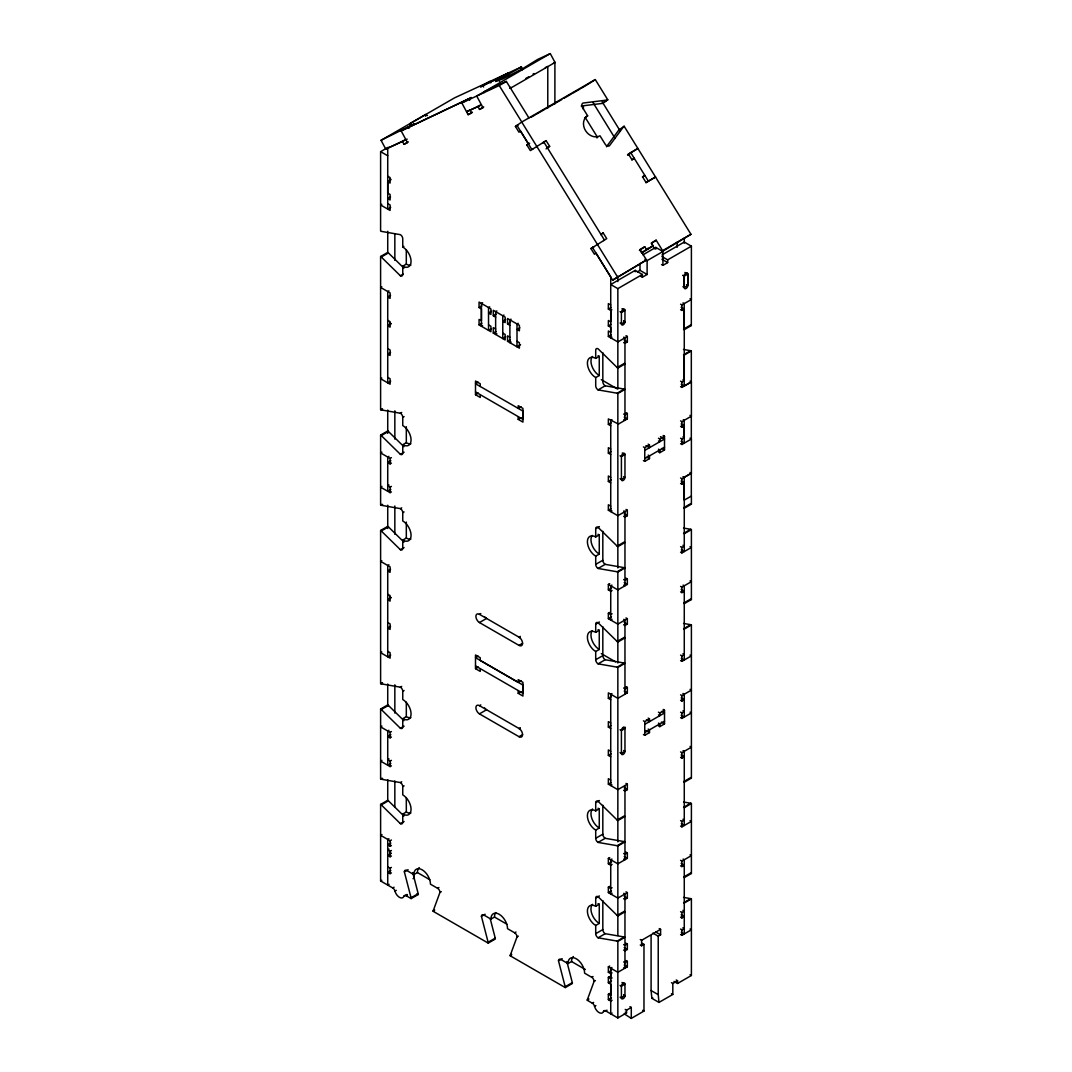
<?xml version="1.0" encoding="UTF-8"?>
<svg xmlns="http://www.w3.org/2000/svg" width="1072" height="1072" viewBox="0 0 1072 1072"><rect width="100%" height="100%" fill="white"/><g stroke="black" fill="none" stroke-linecap="round" stroke-linejoin="round"><path stroke-width="1.5" d="M547.779 107.977L547.779 66.424L545.34 67.563M554.894 103.863L554.907 62.323M583.369 109.223L583.369 106.262M612.072 1000.283L610.732 1001.047L608.36 999.68L608.36 994.2L610.759 995.58L610.759 984.176L608.36 982.783L608.36 977.302L610.732 978.682L610.732 973.657L612.072 972.88M617.847 281.561L617.847 276.295M684.204 386L684.204 355.087L691.319 350.986L691.319 381.887L684.204 386L681.229 384.285M691.319 299.436L691.319 325.553L684.204 329.653L684.204 303.55L683.011 302.867M677.156 247.324L677.182 242.071M684.284 243.21L684.298 237.957M490.226 918.717L495.237 938.147A3.35 1.943 60 0 1 495.331 938.992L488.216 943.105L433.182 911.321A3.35 1.943 60 0 1 433.276 910.597L439.962 892.413L441.289 891.636M566.874 961.597L572.301 982.649A3.35 1.943 60 0 1 572.394 983.48L565.279 987.593L510.245 955.822A3.35 1.943 60 0 1 510.339 955.085L517.026 936.901L518.352 936.137M607.06 1010.172L605.734 1010.95A3.35 1.943 60 0 0 603.496 1011.486A6.713 3.873 60 0 1 599.02 1012.544A6.713 3.873 60 0 1 594.545 1006.313A3.35 1.943 60 0 0 592.307 1003.191L587.309 1000.31A3.35 1.93 60 0 1 587.402 999.586L594.089 981.389L595.416 980.625M606.444 146.757L618.772 130.127A3.363 2.747 54.8 0 1 619.375 129.618L620.232 130.998M546.077 148.874L549.641 146.355L546.117 140.66L530.332 150.576L526.808 144.867L528.389 143.755L520.55 131.065L518.955 132.191L515.431 126.483L521.783 122.007L499.23 85.532L461.831 102.952L471.318 97.472L465.422 100.473M528.107 118.456L528.898 117.907L506.346 81.432L483.794 91.857L484.182 92.594M581.198 106.034L602.263 103.421A3.363 2.747 54.8 0 0 603.013 103.153L607.77 99.79L595.282 79.583L586.491 85.17M543.008 142.549L543.799 141.986L604.394 239.981L603.603 240.543M542.539 143.166L546.117 140.66M602.263 103.421L607.02 100.058A3.363 2.747 54.8 0 0 607.77 99.79M584.535 117.974A11.738 9.581 54.8 0 1 585.258 117.505L587.644 115.83L582.351 107.28A3.35 2.734 54.8 0 1 582.967 103.059L607.02 100.058M618.772 130.127L624.145 126.255L690.958 234.299L662.174 251.531M627.522 154.81L637.813 148.459L637.023 149.021M631.931 159.996L634.302 158.308L631.931 159.688L628.406 153.979L637.894 148.499M642.503 177.094L644.888 175.419L642.517 176.786L646.041 182.495L655.528 177.014M645.947 182.749L655.448 176.974L654.657 177.523M600.816 234.621L603.188 232.946L606.725 238.654L590.927 248.57L594.451 254.265L596.045 253.153L610.732 276.898L610.732 337.841L611.924 337.144M639.394 250.473L644.754 246.761L646.523 249.615L641.538 252.617M690.958 234.299L662.617 250.66L656.144 240.182L651.387 243.545L654.617 248.784M641.753 252.965L653.156 245.783L651.401 242.929L656.144 240.182M593.647 246.801L592.468 247.485L612.648 280.127L646.496 259.973L640.011 249.495L644.754 246.761M646.496 259.973L612.648 280.127M527.799 77.318L528.684 76.769M533.079 74.062L533.95 73.526M407.172 139.132L385.813 149.155L381.042 140.298L425.678 114.53L427.46 115.562M390.69 207.365L387.729 209.08L387.729 148.15L402.415 141.357L403.997 144.305L407.521 142.683L401.169 130.878L468.893 98.745L469.683 100.219M411.876 125.223L414.248 123.856L381.042 140.298M483.619 86.993L482.829 85.519L489.944 81.418L490.735 82.892M490.025 81.459L480.524 86.939L507.646 73.311M520.804 67.281L521.407 66.946L522.774 69.479M401.169 130.878L468.893 98.745M510.218 88.333L555.028 62.457L550.271 53.6L476.718 96.065L483.016 107.776L479.492 109.411L477.911 106.45L470.059 110.081L471.653 113.029L468.129 114.664L461.777 102.858M403.916 268.134L388.399 252.912A3.35 1.943 60 0 0 387.729 252.402L380.6 256.516A3.35 1.943 60 0 1 381.284 257.025L400.379 275.759A3.35 1.943 60 0 0 402.75 274.392L402.75 266.178A11.738 6.78 60 0 0 411.058 261.38A11.738 6.78 60 0 0 402.75 247.002L402.75 238.775A3.35 1.943 60 0 0 400.379 234.674L381.284 231.364A3.35 1.943 60 0 1 380.6 231.083L380.614 151.661L388.265 147.239M385.813 149.155L387.984 147.896M402.415 141.357L405.256 139.708M499.23 85.532L506.346 81.432M403.997 144.305L408.271 141.839M470.152 109.746L466.588 111.81L481.489 104.922M477.911 106.45L480.752 104.815M509.669 87.85L510.781 87.288M468.129 114.664L472.39 112.198M479.492 109.411L483.767 106.945M390.57 196.94L387.729 198.575L390.101 199.955L390.101 194.474L387.702 193.094L387.702 181.677L390.811 179.882M595.282 79.583L521.729 122.047L617.418 276.764M530.761 117.438L535.357 114.784M536.509 114.128L544.549 109.478M545.702 108.821L561.782 99.535M564.086 98.209L570.974 94.229M572.126 93.559L580.18 88.909M581.319 88.252L586.036 85.438M515.431 126.483L518.285 124.848M381.793 204.283L380.614 204.98L390.101 210.447L390.101 204.966L387.729 203.6M526.808 144.867L529.648 143.233M533.052 148.807L531.859 149.49L516.972 125.411M547.269 147.722L549.641 146.355M381.284 257.025L388.399 252.912M402.75 247.002L403.863 246.359M402.75 266.178L406.301 264.114A11.738 6.78 60 0 0 410.884 265.173M400.379 275.759L403.219 274.11M381.793 286.733L380.6 287.43L390.101 292.897L390.101 298.378L387.729 297.011L390.57 295.363M388.908 290.847L387.729 291.53L387.729 382.851L390.69 381.136M627.79 154.944L630.014 153.658M391.28 323.717L387.729 325.781L390.101 327.148L390.101 321.667L387.729 320.3M390.57 352.447L387.729 354.082L390.101 355.448L390.101 349.981L387.729 348.601M600.816 234.312L603.188 232.946M482.601 302.733L481.408 303.416L481.408 326.25L482.601 325.566M491.405 311.376L488.551 313.024L490.922 314.391L490.922 308.91L479.063 302.063L479.063 307.543L481.904 305.895M489.716 306.847L488.524 307.53L488.524 330.35L491.499 328.648M590.927 248.57L593.781 246.922M496.832 310.947L495.639 311.644L495.639 334.464L496.832 333.781M381.793 378.054L380.614 378.738L390.101 384.218L390.101 378.738L387.729 377.371M505.636 319.59L502.781 321.238L505.153 322.605L505.153 317.124L493.294 310.277L493.294 315.758L496.148 314.123M479.063 307.543L481.435 308.91L481.435 320.783L479.063 319.416L479.063 324.896L481.904 323.248M503.947 315.061L502.768 315.744L502.768 338.578L505.729 336.863M511.063 319.175L509.883 319.858L509.883 342.678L511.063 341.995M519.866 327.818L517.026 329.452L519.397 330.833L519.397 325.352L507.538 318.505L507.538 323.972L510.379 322.337M495.666 328.997L493.294 327.63L493.294 333.111L496.148 331.462M518.178 323.275L516.999 323.958L516.999 346.792L520.55 344.742M646.523 249.615L653.156 245.783M642.959 254.814L655.809 247.404L662.925 251.505L662.925 265.347L661.585 264.57M380.6 256.516L380.614 409.651L381.94 408.874M380.614 409.651A3.35 1.943 60 0 0 381.284 409.919L382.624 409.156M644.888 259.357L647.113 260.643L662.925 251.505M509.91 337.224L507.538 335.844L507.538 341.325L510.379 339.69M642.369 274.472L635.24 270.358L610.732 284.522L617.847 288.623L642.369 274.472L642.369 277.206L641.029 276.442M662.04 254.895L684.271 242.058L691.4 246.171L691.4 299.49L681.899 304.957L680.573 304.193M637.317 271.899L639.997 270.358L647.113 274.472L647.113 260.643M381.284 409.919L400.379 413.229L401.705 412.465M661.893 256.53L667.668 259.866L691.4 246.171M642.369 277.206L647.113 274.472M662.925 265.347L667.668 262.6L667.668 259.866M403.916 446.702L388.399 431.48A3.35 1.943 60 0 0 387.729 430.971L380.614 435.085A3.35 1.943 60 0 1 381.284 435.58L400.379 454.327A3.35 1.943 60 0 0 402.75 452.96L402.75 444.733A11.738 6.78 60 0 0 411.058 439.935A11.738 6.78 60 0 0 402.75 425.557L402.75 417.343L404.09 416.566M381.284 435.58L388.399 431.48M478.233 382.181L475.526 383.749L522.975 411.139L522.975 419.366L475.526 391.963M610.732 304.957L608.36 303.59L608.36 309.071L611.201 307.423M608.36 309.071L610.759 310.451L611.871 309.808M480.243 386.496L480.243 383.763L475.499 381.016L475.499 394.724L478.353 393.076M683.011 275.464L684.204 276.147L687.755 274.097A2.519 1.447 -60 0 0 686.053 272.998A2.519 1.447 -60 0 0 684.271 276.08L684.271 287.484A2.519 1.447 -60 0 0 686.053 288.515A2.519 1.447 -60 0 0 687.835 285.433L687.835 274.017L685.611 272.73M621.412 312.488L624.963 310.438A2.519 1.447 -60 0 0 623.194 309.285A2.519 1.447 -60 0 0 621.412 312.367L621.412 323.905L624.963 321.855L624.963 310.317L622.001 308.723M381.94 452.156L380.614 452.933L390.101 458.414L391.427 457.637M402.75 444.733L406.315 442.682A11.738 6.78 60 0 0 410.884 443.741M610.759 310.451L610.759 321.868L608.36 320.488L608.36 325.968L611.201 324.32M388.908 456.364L387.729 457.047L387.729 491.284L390.838 489.489M400.379 454.327L404.09 452.183M390.838 460.719L387.729 462.528L390.101 463.895L391.427 463.117M608.36 325.968L610.732 327.335L610.732 332.36L608.36 330.98L608.36 336.461L611.201 334.826M623.636 342.544L624.963 343.308L627.334 341.941L627.334 336.461L617.847 341.941L608.36 336.461M595.71 377.572A11.738 6.78 60 0 1 587.402 363.194A11.738 6.78 60 0 1 595.71 358.396L599.261 356.346L599.261 375.522L595.71 377.572L595.71 385.799A3.35 1.943 60 0 0 598.082 389.9L617.164 393.21A3.363 1.943 60 0 1 617.847 393.491L624.963 389.377A3.363 1.943 60 0 0 624.293 389.096L605.198 385.799L598.082 389.9M680.573 309.674L681.899 310.438L684.271 309.071L684.271 380.56L681.899 381.94L680.573 381.163M381.94 486.407L380.614 487.17L390.101 492.651L391.427 491.887M521.059 406.77L518.205 408.419L518.205 405.672L522.948 408.419L522.948 422.113L518.205 419.38L518.205 416.633M389.056 485.04L387.729 485.804L390.101 487.17L391.427 486.407M518.205 419.38L521.059 417.732M617.164 367.549L624.293 363.435A3.35 1.943 60 0 0 624.963 363.944L617.847 368.058A3.35 1.943 60 0 1 617.164 367.549L598.082 348.815A3.35 1.943 60 0 0 595.71 350.182L595.71 358.396M380.614 435.085L380.614 505.033L381.94 504.255M380.614 505.033A3.35 1.943 60 0 0 381.284 505.301L382.624 504.537M381.284 505.301L400.379 508.61L401.705 507.847M403.916 542.084L388.399 526.861A3.35 1.943 60 0 0 387.729 526.352L380.614 530.466A3.35 1.943 60 0 1 381.284 530.962L400.379 549.708A3.35 1.943 60 0 0 402.75 548.341L402.75 540.114A11.738 6.78 60 0 0 411.058 535.33A11.738 6.78 60 0 0 402.75 520.938L402.75 512.724L404.09 511.947M617.164 393.21L624.293 389.096M691.319 350.986A3.35 1.943 60 0 0 690.636 350.705L683.521 354.819A3.35 1.943 60 0 1 684.204 355.087M381.284 530.962L388.399 526.861M402.75 540.114L406.315 538.064A11.738 6.78 60 0 0 410.884 539.122M611.924 419.608L610.732 420.291L610.732 511.599L611.924 510.915M618.437 424.056L608.36 418.911L608.36 424.391L611.201 422.757M617.847 424.391L627.334 418.911L627.334 413.444L624.963 414.81L623.636 414.033M400.379 549.708L404.09 547.564M381.793 560.683L380.614 561.366L390.101 566.847L390.101 572.327L387.729 570.961L390.57 569.312M680.573 386.644L681.899 387.407L691.4 381.94L691.4 416.177L681.899 421.658L680.573 420.881M388.908 564.797L387.729 565.48L387.729 656.788L390.69 655.086M610.732 449.047L608.36 447.681L608.36 453.161L611.201 451.513M643.414 446.903L644.754 447.667L649.498 444.934L649.498 447.667L645.947 445.617M658.449 438.22L659.776 438.997L664.519 436.25L664.519 449.959L659.776 452.692L658.449 451.928M680.573 426.361L681.899 427.138L684.271 425.772L684.271 437.631L681.899 439.011L680.573 438.234M644.754 450.414L664.519 438.997L660.459 436.652M391.28 597.667L387.729 599.717L390.101 601.097L390.101 595.617L387.729 594.25M644.754 458.628L664.519 447.212M610.732 477.362L608.36 475.995L608.36 481.462L611.201 479.827M643.414 460.598L644.754 461.362L649.498 458.628L649.498 455.895L648.158 455.118M680.573 443.714L681.899 444.491L691.4 439.011L691.4 473.248L681.899 478.728L680.573 477.951M390.57 626.383L387.729 628.031L390.101 629.398L390.101 623.917L387.729 622.551M610.732 506.118L608.36 504.751L608.36 510.232L611.201 508.584M683.011 476.625L684.204 477.308L691.319 473.208L691.319 496.028M381.793 652.004L380.614 652.687L390.101 658.168L390.101 652.687L387.729 651.32M623.636 516.315L624.963 517.079L627.334 515.712L627.334 510.232L617.847 515.712L608.36 510.232M598.082 568.468L605.198 564.354L624.293 567.664A3.35 1.943 60 0 1 624.963 567.946L617.847 572.046A3.35 1.943 60 0 0 617.177 571.778L598.082 568.468A3.35 1.943 60 0 1 595.71 564.354L595.71 556.14A11.738 6.78 60 0 1 587.402 541.762A11.738 6.78 60 0 1 595.71 536.965L595.71 528.751L599.409 526.607M680.573 483.432L681.899 484.209L684.271 482.842L684.271 551.557L681.31 549.842M595.71 536.965L599.261 534.915L599.261 554.09L595.71 556.14M520.335 636.393L518.995 637.157A5.038 2.908 60 0 1 522.56 643.321L518.995 645.384L479.452 622.551A5.038 2.908 60 0 1 475.901 616.387A5.038 2.908 60 0 1 479.452 614.336L480.792 613.559M479.452 622.551L486.581 618.437A5.038 2.908 60 0 1 484.946 617.043M617.177 546.117L624.293 542.003A3.35 1.943 60 0 0 624.963 542.512L617.847 546.613A3.35 1.943 60 0 1 617.177 546.117L598.082 527.37A3.35 1.943 60 0 0 595.71 528.751M380.614 530.466L380.614 683.588L381.94 682.824M691.4 504.162L684.271 508.262A3.35 1.943 60 0 1 683.601 507.766L690.716 503.652A3.35 1.943 60 0 0 691.4 504.162L691.4 496.081L684.204 500.142L684.204 477.308M380.614 683.588A3.35 1.943 60 0 0 381.284 683.869L382.624 683.105M595.71 564.354L602.826 560.254L602.826 531.31M381.284 683.869L400.379 687.179L401.705 686.402M403.916 720.652L388.399 705.416A3.35 1.943 60 0 0 387.729 704.92L380.614 709.021A3.35 1.943 60 0 1 381.284 709.53L400.379 728.263A3.35 1.943 60 0 0 402.75 726.896L402.75 718.682A11.738 6.78 60 0 0 411.058 713.885A11.738 6.78 60 0 0 402.75 699.507L402.75 691.293L404.09 690.515M617.177 571.778L624.293 567.664M691.4 529.595A3.35 1.943 60 0 0 690.716 529.313L683.601 533.427A3.35 1.943 60 0 1 684.271 533.695L691.4 529.595L691.4 599.543L684.271 603.643A3.35 1.943 60 0 1 683.601 603.147L690.716 599.034A3.35 1.943 60 0 0 691.4 599.543M381.284 709.53L388.399 705.416M478.233 656.131L475.526 657.699L522.975 685.088L522.975 693.303L475.526 665.913M612.072 590.498L610.732 591.275L608.36 589.908L608.36 584.428L609.7 583.65M611.924 585.111L610.732 585.794L610.732 620.031L612.072 619.268M608.36 589.908L611.469 588.113M608.36 584.428L617.847 589.908L627.334 584.428L627.334 578.947L624.963 580.314L623.636 579.55M680.573 546.666L681.899 547.444L684.271 546.077L682.944 545.3M521.059 680.72L518.205 682.355L480.243 660.446L480.243 657.712L475.499 654.965L475.499 668.66L478.353 667.025M381.94 726.106L380.614 726.883L390.101 732.364L391.427 731.586M680.573 552.147L681.899 552.924L691.4 547.444L690.06 546.666M402.75 718.682L406.315 716.632A11.738 6.78 60 0 0 410.884 717.677M388.908 730.3L387.729 730.983L387.729 765.234L390.838 763.438M400.379 728.263L404.09 726.133M390.838 734.668L387.729 736.464L390.101 737.831L391.427 737.067M623.636 624.748L624.963 625.512L627.334 624.145L627.334 618.665L617.847 624.145L608.36 618.665L608.36 613.184L609.7 612.42M612.072 613.787L610.732 614.564L608.36 613.184M598.082 663.849L605.198 659.736L624.293 663.045A3.35 1.943 60 0 1 624.963 663.327L617.847 667.427A3.35 1.943 60 0 0 617.177 667.159L598.082 663.849A3.35 1.943 60 0 1 595.71 659.736L595.71 651.521A11.738 6.78 60 0 1 587.402 637.143A11.738 6.78 60 0 1 595.71 632.346L595.71 624.132L599.409 621.988M608.36 618.665L611.469 616.869M595.71 632.346L599.261 630.296L599.261 649.471L595.71 651.521M381.94 760.356L380.614 761.12L390.101 766.601L391.427 765.823M680.573 586.397L681.899 587.161L691.4 581.681L690.06 580.917M520.335 727.7L518.995 728.478A5.038 2.908 60 0 1 522.56 734.642L518.995 736.692L479.452 713.872A5.038 2.908 60 0 1 475.901 707.708A5.038 2.908 60 0 1 479.452 705.644L480.792 704.88M389.056 758.976L387.729 759.753L390.101 761.12L391.427 760.356M680.573 591.878L681.899 592.642L684.271 591.275L681.162 589.479M479.452 713.872L486.581 709.758A5.038 2.908 60 0 1 484.624 707.962M518.205 690.582L518.205 693.316L521.059 691.681M617.177 641.498L624.293 637.384A3.35 1.943 60 0 0 624.963 637.894L617.847 641.994A3.35 1.943 60 0 1 617.177 641.498L598.082 622.752A3.35 1.943 60 0 0 595.71 624.132M380.614 709.021L380.614 778.969L381.94 778.205M380.614 778.969A3.35 1.943 60 0 0 381.284 779.25L382.624 778.486M595.71 659.736L602.826 655.635L602.826 626.691M381.284 779.25L400.379 782.56L401.705 781.783M403.916 816.033L388.399 800.797A3.35 1.943 60 0 0 387.729 800.302L380.614 804.402A3.35 1.943 60 0 1 381.284 804.911L400.379 823.644A3.35 1.943 60 0 0 402.75 822.278L402.75 814.063A11.738 6.78 60 0 0 411.058 809.266A11.738 6.78 60 0 0 402.75 794.888L402.75 786.674L404.09 785.897M617.177 667.159L624.293 663.045M691.4 624.976A3.35 1.943 60 0 0 690.716 624.695L683.601 628.808A3.35 1.943 60 0 1 684.271 629.076L691.4 624.976L691.4 778.098L684.271 782.212A3.35 1.943 60 0 1 683.601 781.702L690.716 777.602A3.35 1.943 60 0 0 691.4 778.098M381.284 804.911L388.399 800.797M402.75 814.063L406.315 812.013A11.738 6.78 60 0 0 410.884 813.058M611.924 693.544L610.732 694.227L610.732 785.548L611.924 784.865M626.008 686.616L627.334 687.38L627.334 692.86L617.847 698.341L608.36 692.86L608.36 698.341L611.201 696.693M627.334 687.38L624.963 688.747L623.636 687.983M680.573 655.113L681.899 655.876L684.271 654.51L682.944 653.746M400.379 823.644L404.09 821.514M381.94 834.539L380.614 835.316L390.101 840.796L391.427 840.019M680.573 660.593L681.899 661.357L691.4 655.876L690.06 655.113M388.908 838.733L387.729 839.43L387.729 885.083L389.056 884.306M390.838 843.101L387.729 844.897L390.101 846.277L391.427 845.5M389.056 849.158L387.729 849.922L390.101 851.289L391.427 850.525M610.732 722.997L608.36 721.63L608.36 727.111L611.201 725.463M391.267 853.339L387.702 855.389L390.101 856.769L391.427 856.005M623.502 728.411L625.378 727.325M680.573 694.83L681.899 695.607L691.4 690.127L690.06 689.35M387.702 866.806L390.101 868.186L391.427 867.422M643.414 720.84L644.754 721.617L649.498 718.883L649.498 721.617L646.389 719.821M658.449 712.17L659.776 712.947L664.519 710.2L664.519 723.895L659.776 726.642L658.449 725.865M680.573 700.311L681.899 701.075L684.271 699.708L681.162 697.912M390.838 870.504L387.729 872.3L390.101 873.667L391.427 872.903M644.754 724.35L664.519 712.947L661.813 711.379M380.614 804.402L380.614 880.97L381.806 880.286M644.754 732.578L664.519 721.161M412.747 872.608L418.174 893.659A3.35 1.93 60 0 1 418.268 894.504L411.152 898.604A3.35 1.93 60 0 0 411.058 897.773L404.372 871.858L408.084 869.727M610.732 751.298L608.36 749.931L608.36 755.412L611.201 753.763M680.573 712.183L681.899 712.947L684.271 711.58L682.944 710.816M643.414 734.548L644.754 735.312L649.498 732.578L649.498 729.831L648.158 729.067M680.573 717.664L681.899 718.428L691.4 712.947L690.06 712.183M404.372 871.858A3.35 1.943 60 0 1 406.744 870.491L413.859 874.605L417.423 872.554A11.738 6.78 60 0 1 419.273 867.583M380.614 880.97L392.727 887.964L394.067 887.201M413.068 878.665L413.859 878.209L413.859 874.109M392.727 887.964A3.35 1.943 60 0 1 394.965 891.087L396.305 890.323M394.965 891.087A6.713 3.873 60 0 0 399.441 897.318A6.713 3.873 60 0 0 403.916 896.259L407.025 894.45M403.916 896.259A3.35 1.943 60 0 1 406.154 895.723L407.481 894.946M411.058 897.773L418.174 893.659M610.732 780.068L608.36 778.701L608.36 784.181L611.201 782.533M413.859 874.605A11.738 6.78 60 0 1 422.167 869.807A11.738 6.78 60 0 1 430.462 884.186L437.59 888.299L438.917 887.536M623.636 790.252L624.963 791.029L627.334 789.662L627.334 784.181L617.847 789.662L608.36 784.181M680.573 751.901L681.899 752.678L691.4 747.197L690.06 746.42M598.082 842.418L605.198 838.304L624.293 841.614A3.35 1.943 60 0 1 624.963 841.882L617.847 845.996A3.35 1.943 60 0 0 617.177 845.714L598.082 842.418A3.35 1.943 60 0 1 595.71 838.304L595.71 830.09A11.738 6.78 60 0 1 587.402 815.698A11.738 6.78 60 0 1 595.71 810.914L595.71 802.687L599.409 800.543M680.573 757.381L681.899 758.159L684.271 756.778L681.162 754.983M595.71 810.914L599.261 808.851L599.261 828.026L595.71 830.09M433.276 910.597L434.616 909.82M433.182 911.321L434.508 910.557M617.177 820.053L624.293 815.953A3.35 1.943 60 0 0 624.963 816.449L617.847 820.562A3.35 1.943 60 0 1 617.177 820.053L598.082 801.32A3.35 1.943 60 0 0 595.71 802.687M595.71 838.304L602.826 834.19L602.826 805.26M488.216 943.105A3.35 1.943 60 0 0 488.122 942.261L481.435 916.359L485.147 914.215M617.177 845.714L624.293 841.614M691.4 803.531A3.35 1.943 60 0 0 690.716 803.263L683.601 807.363A3.35 1.943 60 0 1 684.271 807.645L691.4 803.531L691.4 873.479L684.271 877.593A3.35 1.943 60 0 1 683.601 877.084L690.716 872.983A3.35 1.943 60 0 0 691.4 873.479M481.435 916.359A3.35 1.943 60 0 1 483.807 914.992L490.922 919.093L494.487 917.042A11.738 6.78 60 0 1 495.84 912.58M612.072 864.447L610.732 865.225L608.36 863.844L608.36 858.364L609.7 857.6M611.924 859.061L610.732 859.744L610.732 893.981L612.072 893.217M608.36 863.844L611.469 862.049M608.36 858.364L617.847 863.844L627.334 858.364L627.334 852.897L624.963 854.263L623.636 853.486M680.573 820.616L681.899 821.393L684.271 820.013L682.944 819.249M680.573 826.097L681.899 826.86L691.4 821.393L690.06 820.616M488.122 942.261L495.237 938.147M490.922 919.093A11.738 6.78 60 0 1 499.23 914.295A11.738 6.78 60 0 1 507.525 928.687L514.654 932.787L515.98 932.024M623.636 898.698L624.963 899.462L627.334 898.095L627.334 892.614L617.847 898.095L608.36 892.614L608.36 887.134L609.7 886.37M612.072 887.737L610.732 888.5L608.36 887.134M598.082 937.799L605.198 933.685L624.293 936.995A3.35 1.943 60 0 1 624.963 937.263L617.847 941.377A3.35 1.943 60 0 0 617.177 941.095L598.082 937.799A3.35 1.943 60 0 1 595.71 933.685L595.71 925.471A11.738 6.78 60 0 1 587.402 911.079A11.738 6.78 60 0 1 595.71 906.296L595.71 898.068L599.409 895.937M608.36 892.614L611.469 890.819M510.339 955.085L511.679 954.321M510.245 955.822L511.572 955.045M595.71 906.296L599.261 904.232L599.261 923.407L595.71 925.471M680.573 860.334L681.899 861.111L691.4 855.63L690.06 854.866M680.573 865.814L681.899 866.591L684.271 865.225L681.162 863.416M617.177 915.434L624.293 911.334A3.35 1.943 60 0 0 624.963 911.843L617.847 915.944A3.35 1.943 60 0 1 617.177 915.434L598.082 896.701A3.35 1.943 60 0 0 595.71 898.068M595.71 933.685L602.826 929.571L602.826 900.641M565.279 987.593A3.35 1.943 60 0 0 565.185 986.749L558.499 960.847L562.21 958.703M558.499 960.847A3.35 1.943 60 0 1 560.87 959.48L567.986 963.594L571.55 961.53A11.738 6.78 60 0 1 573.399 956.559M617.177 941.095L624.293 936.995M691.4 898.912A3.35 1.943 60 0 0 690.716 898.644L683.601 902.745A3.35 1.943 60 0 1 684.271 903.026L691.4 898.912L691.4 975.48L677.558 983.466L673.993 981.416M623.636 950.06L624.963 950.824L627.334 949.457L627.334 943.976L624.963 945.343L623.636 944.579M680.573 911.709L681.899 912.473L684.271 911.106L682.944 910.329M640.279 939.541L641.605 940.305L660.593 929.344L660.593 934.824L658.221 936.191L652.875 933.109M680.573 917.19L681.899 917.954L684.271 916.587L681.162 914.791M565.185 986.749L572.301 982.649M640.279 945.008L641.605 945.785L643.977 944.419L643.977 1011.07L631.287 1018.4L624.172 1013.777M610.732 973.657L608.36 972.291L608.36 966.81L609.7 966.033M567.986 963.594A11.738 6.78 60 0 1 576.294 958.797A11.738 6.78 60 0 1 584.602 973.175L591.717 977.289L593.044 976.512M611.924 967.493L610.732 968.177L610.732 1013.831L612.072 1013.067M608.36 972.291L611.469 970.482M608.36 966.81L617.847 972.291L627.334 966.81L627.334 961.329L624.963 962.696L623.636 961.932M680.573 929.049L681.899 929.826L684.271 928.459L682.944 927.682M608.36 977.302L609.7 976.538M680.573 934.529L681.899 935.307L691.4 929.826L690.06 929.049M610.732 978.682L612.072 977.905M608.36 982.783L611.469 980.987M587.402 999.586L588.742 998.809M587.309 1000.31L588.635 999.533M592.307 1003.191L593.647 1002.427M608.36 994.2L609.7 993.436M594.545 1006.313L595.885 1005.549M608.36 999.68L611.469 997.885M621.412 997.63L624.963 995.566L623.783 994.883M603.496 1011.486L605.278 1010.454M625.217 1009.409L626.544 1010.186L631.287 1007.439L631.287 1018.4M671.474 982.702L672.814 983.466L677.558 980.733L677.558 983.466M605.734 1010.95L617.847 1017.944L626.544 1012.919L626.544 1010.186M651.093 935.735L651.093 990.528L651.856 998.313L652.714 997.818M651.856 998.313L658.972 1002.414L672.814 994.427L672.814 983.466M527.102 77.72L525.937 78.35M521.407 66.946L454.595 97.833L410.12 123.508M550.271 53.6L537.769 59.375L522.332 68.863L502.902 78.886L495.452 81.459L520.657 67.375L522.01 69.894M482.829 85.519L500.45 77.372L501.254 78.846M553.474 63.181L555.028 62.457M683.48 349.459L690.636 350.705M683.561 528.067L690.716 529.313M683.561 623.448L690.716 624.695M683.561 802.017L690.716 803.263M683.561 897.398L690.716 898.644M661.893 259.263L667.668 262.6M684.928 272.462L687.755 274.097L687.755 285.514L684.204 287.564L684.204 276.147M682.944 275.303L684.271 276.08M411.648 124.7L409.866 123.669L409.866 125.397M686.495 284.67L687.835 285.433M682.944 286.72L684.271 287.484M690.06 298.713L691.4 299.49M681.162 307.275L684.271 309.071M380.614 151.661L387.729 155.762M387.729 176.21L390.101 177.577L390.101 183.057L387.702 181.677M389.953 178.743L390.838 179.252M620.072 311.604L621.412 312.367M623.636 320.957L624.963 321.734A2.519 1.447 -60 0 1 623.194 324.816A2.519 1.447 -60 0 1 621.412 323.784L620.072 323.02M623.783 321.171L624.963 321.855M626.008 335.697L627.334 336.461M623.783 337.144L624.963 337.841L624.963 420.291L623.783 419.608M624.226 340.146L627.334 341.941M690.06 381.163L691.4 381.94M682.944 379.796L684.271 380.56M689.979 415.36L691.4 416.177M683.306 419.728L684.204 420.237L684.204 443.071L681.082 441.275M681.162 423.963L684.271 425.772M493.294 315.758L495.666 317.124M507.538 323.972L509.91 325.352M601.298 379.662L617.043 388.761M689.979 438.193L691.4 439.011M682.944 436.867L684.271 437.631M488.551 324.896L490.922 326.263L490.922 331.744L479.063 324.896M502.781 333.111L505.153 334.477L505.153 339.958L493.294 333.111M517.026 341.325L519.397 342.692L519.397 348.172L507.538 341.325M626.008 412.666L627.334 413.444M663.193 435.487L664.519 436.25M624.226 417.115L627.334 418.911M658.449 440.967L659.776 441.731L659.776 438.997M661.853 448.418L664.519 449.959M658.449 449.181L659.776 449.959L659.776 452.692M648.158 444.156L649.498 444.934M608.36 424.391L610.732 425.772M690.06 472.484L691.4 473.248M646.831 457.087L649.498 458.628M681.162 481.033L684.271 482.842M622.296 452.987L624.963 454.528L624.963 477.362A2.519 1.447 -60 0 1 623.194 480.444A2.519 1.447 -60 0 1 621.412 479.412L620.072 478.648M389.953 322.953L390.838 323.463M620.072 455.814L621.412 456.578L624.963 454.528A2.519 1.447 -60 0 0 623.194 453.496A2.519 1.447 -60 0 0 621.412 456.578L621.412 479.412L624.963 477.362L623.636 476.584M608.36 453.161L610.732 454.528M475.499 394.724L480.243 397.457L480.243 394.724M608.36 481.462L610.732 482.842M626.008 509.455L627.334 510.232M623.783 510.915L624.963 511.599L624.963 585.794L623.783 585.111M624.226 513.917L627.334 515.712M683.092 585.111L684.271 585.794L684.271 659.99L681.31 658.275M626.008 578.17L627.334 578.947M624.226 582.632L627.334 584.428M626.008 617.901L627.334 618.665M623.783 619.348L624.963 620.031L624.963 694.227M624.226 622.35L627.334 624.145M682.944 693.463L684.271 694.227L684.271 717.061L681.162 715.265M601.298 653.612L615.623 661.88M663.193 709.436L664.519 710.2M624.226 691.065L627.334 692.86M658.449 714.917L659.776 715.681L659.776 712.947M479.452 614.336L519.933 637.706M661.411 722.099L664.519 723.895M658.449 723.131L659.776 723.895L659.776 726.642M648.158 718.106L649.498 718.883M608.36 698.341L610.732 699.708M683.092 750.614L684.271 751.298L684.271 825.494L681.31 823.792M645.947 730.514L649.498 732.578M623.636 750.534L624.963 751.298L621.412 753.361L621.412 730.528A2.519 1.447 -60 0 1 623.194 727.446L624.963 728.478L624.963 751.298A2.519 1.447 -60 0 1 623.194 754.38A2.519 1.447 -60 0 1 621.412 753.361L620.072 752.584M389.953 596.903L390.838 597.412M620.072 729.764L621.412 730.528L624.963 728.478A2.519 1.447 -60 0 0 623.194 727.446M608.36 727.111L610.732 728.478M475.499 668.66L480.243 671.407L480.243 668.66M518.205 693.316L522.948 696.063L522.948 682.355L518.205 679.621L518.205 682.355M608.36 755.412L610.732 756.778M626.008 783.404L627.334 784.181M624.226 787.853L627.334 789.662M479.452 705.644L519.933 729.014M683.092 859.061L684.271 859.744L684.271 933.94L681.31 932.225M626.008 852.119L627.334 852.897M624.226 856.568L627.334 858.364M623.783 859.061L624.963 859.744L624.963 785.548M626.008 891.837L627.334 892.614M623.783 893.298L624.963 893.981L624.963 968.177L623.783 967.493M624.226 896.299L627.334 898.095M659.253 928.58L660.593 929.344M655.689 931.997L660.593 934.824M641.753 943.132L643.977 944.419M690.06 974.716L691.4 975.48M626.008 943.213L627.334 943.976M624.226 947.661L627.334 949.457M676.218 979.969L677.558 980.733M626.008 960.552L627.334 961.329M624.226 965.014L627.334 966.81M671.474 993.664L672.814 994.427M651.093 990.528L658.221 994.642L658.972 1002.414M622.001 982.448L624.963 984.163L624.963 995.915A1.889 1.099 -60 0 1 624.668 997.054L623.998 998.005A3.028 1.742 -60 0 1 622.376 998.93L621.814 998.836A1.889 1.099 -60 0 1 621.412 997.965L621.412 986.213A2.519 1.461 -59.9 0 1 623.18 983.131A2.519 1.461 -59.9 0 1 624.963 984.15L621.412 986.213L620.072 985.436M389.953 852.575L390.838 853.098M417.423 872.554L429.872 879.737M494.487 917.042L506.935 924.238M571.55 961.53L585.392 969.53M623.636 995.138L624.963 995.915M620.072 997.188L621.412 997.965M642.651 1010.306L643.977 1011.07M629.961 1006.675L631.287 1007.439M625.217 1012.156L626.544 1012.919M417.021 893.78L418.268 894.504M406.154 895.723L411.152 898.604M602.223 101.88L603.013 103.153M630.698 152.572L648.332 181.074M585.258 117.505L597.6 137.457A11.738 9.581 54.8 0 1 596.836 137.859M647.85 248.248L648.399 249.133M639.997 250.124L641.431 252.443M602.692 102.631L619.777 130.302M593.138 102.791L615.087 138.368M507.579 73.258L508.758 75.469M498.158 78.779L499.525 81.311M408.298 126.764L409.089 128.238M691.319 416.137L691.319 438.957M681.899 304.957L681.899 310.438M681.899 381.94L681.899 387.407M681.899 421.658L681.899 427.138M681.899 439.011L681.899 444.491M681.899 478.728L681.899 484.209M681.899 547.444L681.899 552.924M681.899 587.161L681.899 592.642M681.899 655.876L681.899 661.357M681.899 695.607L681.899 701.075M681.899 712.947L681.899 718.428M681.899 752.678L681.899 758.159M681.899 821.393L681.899 826.86M681.899 861.111L681.899 866.591M681.899 912.473L681.899 917.954M681.899 929.826L681.899 935.307M658.221 936.191L658.221 994.642M655.809 247.404L655.809 249.133M644.754 447.667L644.754 461.362M644.754 721.617L644.754 735.312M641.605 940.305L641.605 945.785M639.997 263.444L639.997 270.358M635.24 270.358L635.24 271.739M617.847 288.623L617.847 389.082M617.847 393.491L617.847 567.892M617.847 572.046L617.847 663.005M617.847 667.427L617.847 841.828M617.847 845.996L617.847 935.508M617.847 941.377L617.847 1017.944M602.826 352.755L602.826 381.686A3.35 1.943 60 0 0 605.198 385.799M425.678 114.53L425.678 116.272M406.301 249.736L406.301 264.114M406.315 426.696L406.315 442.682M406.315 522.077L406.315 538.064M406.315 702.24L406.315 716.632M406.315 797.622L406.315 812.013M394.844 233.736L394.844 260.335M394.844 410.844L394.844 439.131M394.844 505.971L394.844 534.258M394.844 684.794L394.844 713.081M394.844 780.939L394.844 806.747M390.101 458.414L390.101 463.895M390.101 487.17L390.101 492.651M390.101 732.364L390.101 737.831M390.101 761.12L390.101 766.601M390.101 840.796L390.101 846.277M390.101 851.289L390.101 856.769M390.101 868.186L390.101 873.667M387.729 231.284L387.729 252.898M387.729 410.067L387.729 433.356M387.729 505.193L387.729 528.483M387.729 684.003L387.729 706.033M387.729 779.692L387.729 799.779M691.319 325.553A3.35 1.943 60 0 1 690.636 325.044L683.521 329.158A3.35 1.943 60 0 0 684.204 329.653M437.59 888.299A3.35 1.943 60 0 1 439.962 892.413M514.654 932.787A3.35 1.943 60 0 1 517.026 936.901M591.717 977.289A3.35 1.943 60 0 1 594.089 981.389M599.261 375.522A11.738 6.78 60 0 1 591.878 366.048A11.738 6.78 60 0 1 592.508 356.453M598.055 355.743A11.738 6.78 60 0 1 599.261 356.346M400.379 687.179A3.35 1.943 60 0 1 402.75 691.293M400.379 782.56A3.35 1.943 60 0 1 402.75 786.674M605.198 933.685A3.35 1.943 60 0 1 602.826 929.571M605.198 838.304A3.35 1.943 60 0 1 602.826 834.19M599.261 923.407A11.738 6.78 60 0 1 591.878 913.947A11.738 6.78 60 0 1 592.508 904.339M598.055 903.642A11.738 6.78 60 0 1 599.261 904.232M599.261 828.026A11.738 6.78 60 0 1 591.878 818.566A11.738 6.78 60 0 1 592.508 808.958M598.055 808.261A11.738 6.78 60 0 1 599.261 808.851M522.56 643.321A5.038 2.908 60 0 1 518.995 645.384M522.56 734.642A5.038 2.908 60 0 1 518.995 736.692M400.379 413.229A3.35 1.943 60 0 1 402.75 417.343M400.379 508.61A3.35 1.943 60 0 1 402.75 512.724M605.198 659.736A3.35 1.943 60 0 1 602.826 655.635M605.198 564.354A3.35 1.943 60 0 1 602.826 560.254M599.261 649.471A11.738 6.78 60 0 1 592.025 640.386A11.738 6.78 60 0 1 592.173 630.792M598.055 629.693A11.738 6.78 60 0 1 599.261 630.296M599.261 554.09A11.738 6.78 60 0 1 592.025 545.005A11.738 6.78 60 0 1 592.173 535.41M598.055 534.312A11.738 6.78 60 0 1 599.261 534.915M624.145 126.255A3.363 2.747 54.8 0 0 623.529 126.764L609.405 145.819A3.35 2.734 54.8 0 1 605.278 144.331L599.985 135.782A11.738 9.581 54.8 0 1 585.513 130.596A11.738 9.581 54.8 0 1 587.644 115.83"/></g></svg>
